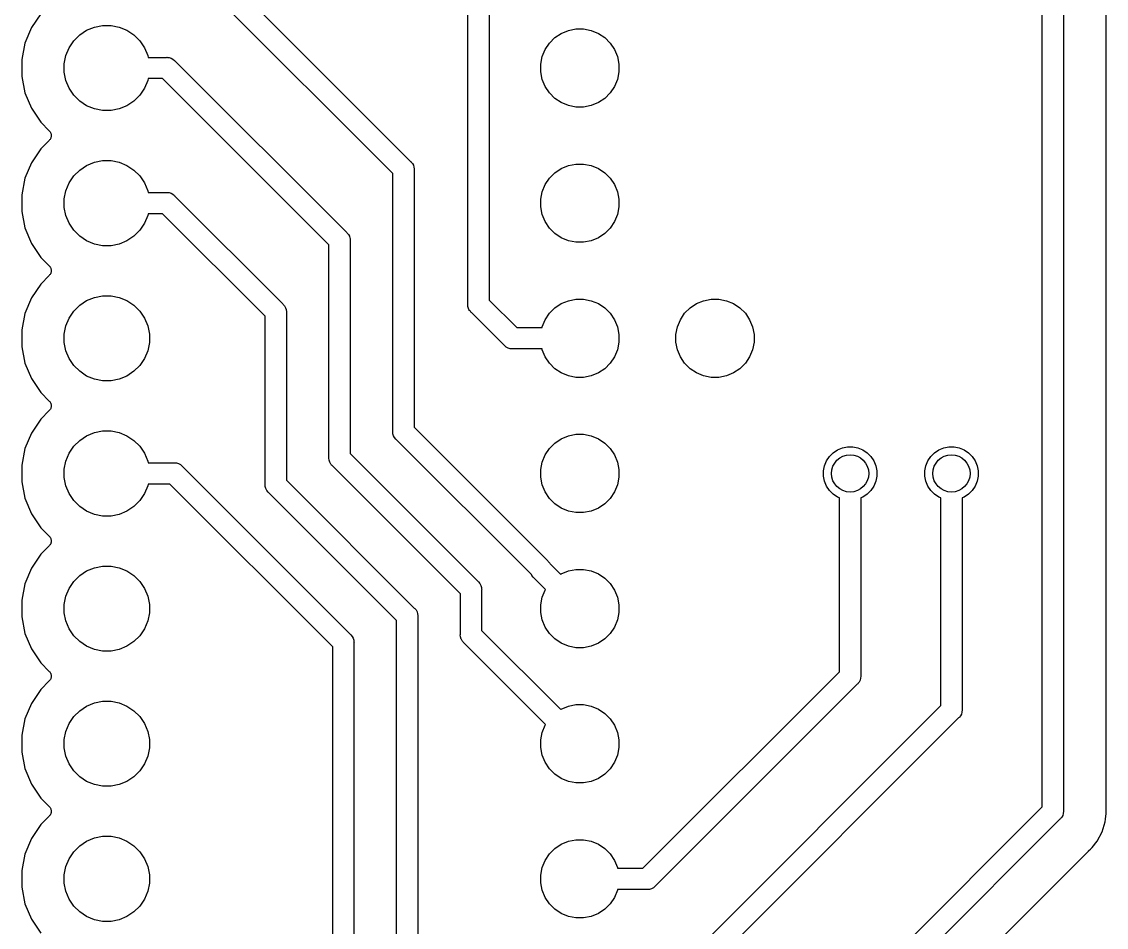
# Model space of a CAD drawing. Extents: x 122.5 to 192.5, y -149.3 to -74.2.
# Drawn here: x 150.8 to 171.19, y -121.56 to -104.54 of the extents above; entities that cross this region are included whole.
import ezdxf

# ---------------------------------------------------------------- set-up
doc = ezdxf.new("R2010")
doc.units = 0
doc.header["$MEASUREMENT"] = 0
doc.layers.add('BLACK', color=7, linetype='CONTINUOUS')

msp = doc.modelspace()

# ---------------------------------------------------------------- linework, layer by layer
at = {"layer": 'BLACK', "linetype": 'CONTINUOUS'}
for p, q in [((169.98, -119.297), (169.98, -99.7778)), ((170.38, -99.7048), (170.38, -119.37)), ((171.18, -119.325), (171.18, -99.7504)), ((159.185, -109.845), (159.185, -100.413)), ((159.585, -100.34), (159.585, -109.772)), ((153.68, -102.736), (158.11, -107.165)), ((157.775, -107.396), (153.449, -103.07)), ((151.157, -104.39), (150.982, -104.652)), ((150.982, -104.652), (150.861, -104.943)), ((151.89, -104.789), (152.021, -104.701)), ((152.021, -104.701), (152.167, -104.641)), ((152.167, -104.641), (152.321, -104.61)), ((152.321, -104.61), (152.479, -104.61)), ((152.479, -104.61), (152.633, -104.641)), ((152.633, -104.641), (152.779, -104.701)), ((152.779, -104.701), (152.91, -104.789)), ((160.821, -104.839), (160.942, -104.759)), ((160.942, -104.759), (161.076, -104.703)), ((161.076, -104.703), (161.218, -104.675)), ((161.218, -104.675), (161.362, -104.675)), ((161.362, -104.675), (161.504, -104.703)), ((161.504, -104.703), (161.638, -104.759)), ((161.638, -104.759), (161.759, -104.839)), ((150.861, -104.943), (150.8, -105.252)), ((151.691, -105.031), (151.779, -104.9)), ((151.779, -104.9), (151.89, -104.789)), ((152.91, -104.789), (153.021, -104.9)), ((153.021, -104.9), (153.109, -105.031)), ((160.639, -105.062), (160.719, -104.941)), ((160.719, -104.941), (160.821, -104.839)), ((161.759, -104.839), (161.861, -104.941)), ((161.861, -104.941), (161.941, -105.062)), ((151.6, -105.331), (151.631, -105.177)), ((151.631, -105.177), (151.691, -105.031)), ((153.109, -105.031), (153.169, -105.177)), ((153.169, -105.177), (153.176, -105.21)), ((160.583, -105.196), (160.639, -105.062)), ((161.941, -105.062), (161.997, -105.196)), ((150.8, -105.252), (150.8, -105.568)), ((151.6, -105.489), (151.6, -105.331)), ((153.176, -105.21), (153.522, -105.21)), ((153.522, -105.21), (153.531, -105.209)), ((153.531, -105.209), (153.541, -105.21)), ((153.541, -105.21), (153.541, -105.21)), ((153.541, -105.21), (153.571, -105.213)), ((153.571, -105.213), (153.608, -105.224)), ((153.608, -105.224), (153.643, -105.243)), ((153.643, -105.243), (153.673, -105.268)), ((153.673, -105.268), (153.68, -105.276)), ((153.68, -105.276), (156.909, -108.505)), ((160.555, -105.338), (160.583, -105.196)), ((160.555, -105.482), (160.555, -105.338)), ((161.997, -105.196), (162.025, -105.338)), ((162.025, -105.338), (162.025, -105.482)), ((150.8, -105.568), (150.861, -105.877)), ((151.631, -105.643), (151.6, -105.489)), ((160.583, -105.624), (160.555, -105.482)), ((162.025, -105.482), (161.997, -105.624)), ((151.691, -105.789), (151.631, -105.643)), ((151.779, -105.92), (151.691, -105.789)), ((153.109, -105.789), (153.021, -105.92)), ((153.169, -105.643), (153.109, -105.789)), ((153.176, -105.61), (153.169, -105.643)), ((153.449, -105.61), (153.176, -105.61)), ((156.575, -108.736), (153.449, -105.61)), ((160.639, -105.758), (160.583, -105.624)), ((160.719, -105.879), (160.639, -105.758)), ((161.941, -105.758), (161.861, -105.879)), ((161.997, -105.624), (161.941, -105.758)), ((150.861, -105.877), (150.982, -106.168)), ((151.89, -106.031), (151.779, -105.92)), ((153.021, -105.92), (152.91, -106.031)), ((160.821, -105.981), (160.719, -105.879)), ((160.942, -106.061), (160.821, -105.981)), ((161.759, -105.981), (161.638, -106.061)), ((161.861, -105.879), (161.759, -105.981)), ((150.982, -106.168), (151.157, -106.43)), ((152.021, -106.119), (151.89, -106.031)), ((152.167, -106.179), (152.021, -106.119)), ((152.321, -106.21), (152.167, -106.179)), ((152.633, -106.179), (152.479, -106.21)), ((152.779, -106.119), (152.633, -106.179)), ((152.91, -106.031), (152.779, -106.119)), ((161.076, -106.117), (160.942, -106.061)), ((161.218, -106.145), (161.076, -106.117)), ((161.362, -106.145), (161.218, -106.145)), ((161.504, -106.117), (161.362, -106.145)), ((161.638, -106.061), (161.504, -106.117)), ((152.479, -106.21), (152.321, -106.21)), ((151.157, -106.43), (151.317, -106.59)), ((151.317, -106.59), (151.318, -106.591)), ((151.318, -106.591), (151.318, -106.591)), ((151.318, -106.591), (151.318, -106.591)), ((151.318, -106.591), (151.319, -106.591)), ((151.319, -106.591), (151.326, -106.601)), ((151.326, -106.601), (151.334, -106.61)), ((151.334, -106.61), (151.334, -106.61)), ((151.334, -106.61), (151.334, -106.611)), ((151.334, -106.611), (151.34, -106.622)), ((151.317, -106.77), (151.157, -106.93)), ((151.325, -106.76), (151.317, -106.77)), ((151.333, -106.751), (151.325, -106.76)), ((151.339, -106.74), (151.333, -106.751)), ((151.333, -106.751), (151.333, -106.751)), ((151.333, -106.751), (151.333, -106.751)), ((151.345, -106.73), (151.339, -106.74)), ((151.34, -106.622), (151.345, -106.632)), ((151.345, -106.632), (151.345, -106.632)), ((151.345, -106.632), (151.346, -106.633)), ((151.348, -106.717), (151.345, -106.729)), ((151.345, -106.729), (151.345, -106.729)), ((151.345, -106.729), (151.345, -106.73)), ((151.346, -106.633), (151.349, -106.644)), ((151.352, -106.706), (151.348, -106.717)), ((151.349, -106.644), (151.352, -106.656)), ((151.352, -106.656), (151.352, -106.656)), ((151.352, -106.656), (151.352, -106.657)), ((151.352, -106.657), (151.354, -106.669)), ((151.353, -106.693), (151.352, -106.705)), ((151.352, -106.705), (151.352, -106.706)), ((151.352, -106.706), (151.352, -106.706)), ((151.355, -106.681), (151.353, -106.693)), ((151.354, -106.669), (151.355, -106.68)), ((151.355, -106.68), (151.355, -106.681)), ((151.355, -106.681), (151.355, -106.681)), ((151.157, -106.93), (150.982, -107.192)), ((150.982, -107.192), (150.861, -107.483)), ((152.021, -107.241), (152.167, -107.181)), ((152.167, -107.181), (152.321, -107.15)), ((152.321, -107.15), (152.479, -107.15)), ((152.479, -107.15), (152.633, -107.181)), ((152.633, -107.181), (152.779, -107.241)), ((158.11, -107.165), (158.117, -107.172)), ((158.117, -107.172), (158.123, -107.179)), ((158.123, -107.179), (158.123, -107.179)), ((158.123, -107.179), (158.128, -107.185)), ((158.128, -107.185), (158.142, -107.202)), ((158.142, -107.202), (158.161, -107.237)), ((161.076, -107.243), (161.218, -107.215)), ((161.218, -107.215), (161.362, -107.215)), ((161.362, -107.215), (161.504, -107.243)), ((151.779, -107.44), (151.89, -107.329)), ((151.89, -107.329), (152.021, -107.241)), ((152.779, -107.241), (152.91, -107.329)), ((152.91, -107.329), (153.021, -107.44)), ((157.775, -112.234), (157.775, -107.396)), ((158.161, -107.237), (158.172, -107.274)), ((158.172, -107.274), (158.175, -107.304)), ((158.175, -107.304), (158.175, -107.304)), ((158.175, -107.304), (158.176, -107.314)), ((158.176, -107.314), (158.175, -107.323)), ((158.175, -107.323), (158.175, -112.161)), ((160.719, -107.481), (160.821, -107.379)), ((160.821, -107.379), (160.942, -107.299)), ((160.942, -107.299), (161.076, -107.243)), ((161.504, -107.243), (161.638, -107.299)), ((161.638, -107.299), (161.759, -107.379)), ((161.759, -107.379), (161.861, -107.481)), ((150.861, -107.483), (150.8, -107.792)), ((151.631, -107.717), (151.691, -107.571)), ((151.691, -107.571), (151.779, -107.44)), ((153.021, -107.44), (153.109, -107.571)), ((153.109, -107.571), (153.169, -107.717)), ((160.583, -107.736), (160.639, -107.602)), ((160.639, -107.602), (160.719, -107.481)), ((161.861, -107.481), (161.941, -107.602)), ((161.941, -107.602), (161.997, -107.736)), ((150.8, -107.792), (150.8, -108.108)), ((151.6, -107.871), (151.631, -107.717)), ((153.169, -107.717), (153.176, -107.75)), ((153.176, -107.75), (153.522, -107.75)), ((153.522, -107.75), (153.531, -107.749)), ((153.531, -107.749), (153.541, -107.75)), ((153.541, -107.75), (153.541, -107.75)), ((153.541, -107.75), (153.571, -107.753)), ((153.571, -107.753), (153.608, -107.764)), ((153.608, -107.764), (153.643, -107.783)), ((153.643, -107.783), (153.673, -107.808)), ((153.673, -107.808), (153.68, -107.816)), ((153.68, -107.816), (155.709, -109.845)), ((160.555, -107.878), (160.583, -107.736)), ((161.997, -107.736), (162.025, -107.878)), ((151.6, -108.029), (151.6, -107.871)), ((151.631, -108.183), (151.6, -108.029)), ((160.555, -108.022), (160.555, -107.878)), ((160.583, -108.164), (160.555, -108.022)), ((162.025, -108.022), (161.997, -108.164)), ((162.025, -107.878), (162.025, -108.022)), ((150.8, -108.108), (150.861, -108.417)), ((151.691, -108.329), (151.631, -108.183)), ((153.169, -108.183), (153.109, -108.329)), ((153.176, -108.15), (153.169, -108.183)), ((153.449, -108.15), (153.176, -108.15)), ((155.375, -110.076), (153.449, -108.15)), ((160.639, -108.298), (160.583, -108.164)), ((161.997, -108.164), (161.941, -108.298)), ((150.861, -108.417), (150.982, -108.708)), ((151.779, -108.46), (151.691, -108.329)), ((153.109, -108.329), (153.021, -108.46)), ((160.719, -108.419), (160.639, -108.298)), ((160.821, -108.521), (160.719, -108.419)), ((161.861, -108.419), (161.759, -108.521)), ((161.941, -108.298), (161.861, -108.419)), ((151.89, -108.571), (151.779, -108.46)), ((152.021, -108.659), (151.89, -108.571)), ((152.91, -108.571), (152.779, -108.659)), ((153.021, -108.46), (152.91, -108.571)), ((156.909, -108.505), (156.917, -108.512)), ((156.917, -108.512), (156.942, -108.542)), ((156.942, -108.542), (156.958, -108.571)), ((156.958, -108.571), (156.961, -108.577)), ((156.961, -108.577), (156.968, -108.601)), ((156.968, -108.601), (156.972, -108.614)), ((156.972, -108.614), (156.975, -108.644)), ((156.975, -108.644), (156.975, -108.644)), ((156.975, -108.644), (156.976, -108.654)), ((160.942, -108.601), (160.821, -108.521)), ((161.076, -108.657), (160.942, -108.601)), ((161.638, -108.601), (161.504, -108.657)), ((161.759, -108.521), (161.638, -108.601)), ((150.982, -108.708), (151.157, -108.97)), ((152.167, -108.719), (152.021, -108.659)), ((152.321, -108.75), (152.167, -108.719)), ((152.479, -108.75), (152.321, -108.75)), ((152.633, -108.719), (152.479, -108.75)), ((152.779, -108.659), (152.633, -108.719)), ((156.575, -112.731), (156.575, -108.736)), ((156.976, -108.654), (156.975, -108.663)), ((156.975, -108.663), (156.975, -112.658)), ((161.218, -108.685), (161.076, -108.657)), ((161.362, -108.685), (161.218, -108.685)), ((161.504, -108.657), (161.362, -108.685)), ((151.157, -108.97), (151.317, -109.13)), ((151.317, -109.13), (151.318, -109.131)), ((151.318, -109.131), (151.318, -109.131)), ((151.318, -109.131), (151.318, -109.131)), ((151.318, -109.131), (151.319, -109.131)), ((151.319, -109.131), (151.326, -109.141)), ((151.326, -109.141), (151.334, -109.15)), ((151.334, -109.15), (151.334, -109.15)), ((151.334, -109.15), (151.334, -109.151)), ((151.334, -109.151), (151.34, -109.162)), ((151.34, -109.162), (151.345, -109.172)), ((151.345, -109.172), (151.345, -109.172)), ((151.345, -109.172), (151.346, -109.173)), ((151.348, -109.257), (151.345, -109.269)), ((151.346, -109.173), (151.349, -109.184)), ((151.352, -109.246), (151.348, -109.257)), ((151.349, -109.184), (151.352, -109.196)), ((151.352, -109.196), (151.352, -109.196)), ((151.352, -109.196), (151.352, -109.197)), ((151.352, -109.197), (151.354, -109.209)), ((151.353, -109.233), (151.352, -109.245)), ((151.352, -109.245), (151.352, -109.246)), ((151.352, -109.246), (151.352, -109.246)), ((151.355, -109.221), (151.353, -109.233)), ((151.354, -109.209), (151.355, -109.22)), ((151.355, -109.22), (151.355, -109.221)), ((151.355, -109.221), (151.355, -109.221)), ((151.317, -109.31), (151.157, -109.47)), ((151.325, -109.3), (151.317, -109.31)), ((151.333, -109.291), (151.325, -109.3)), ((151.339, -109.28), (151.333, -109.291)), ((151.333, -109.291), (151.333, -109.291)), ((151.333, -109.291), (151.333, -109.291)), ((151.345, -109.27), (151.339, -109.28)), ((151.345, -109.269), (151.345, -109.269)), ((151.345, -109.269), (151.345, -109.27)), ((151.157, -109.47), (150.982, -109.732)), ((150.982, -109.732), (150.861, -110.023)), ((151.779, -109.98), (151.89, -109.869)), ((151.89, -109.869), (152.021, -109.781)), ((152.021, -109.781), (152.167, -109.721)), ((152.167, -109.721), (152.321, -109.69)), ((152.321, -109.69), (152.479, -109.69)), ((152.479, -109.69), (152.633, -109.721)), ((152.633, -109.721), (152.779, -109.781)), ((152.779, -109.781), (152.91, -109.869)), ((152.91, -109.869), (153.021, -109.98)), ((155.709, -109.845), (155.717, -109.852)), ((155.717, -109.852), (155.742, -109.882)), ((159.184, -109.855), (159.185, -109.845)), ((159.188, -109.894), (159.184, -109.855)), ((159.585, -109.772), (160.103, -110.29)), ((160.821, -109.919), (160.942, -109.839)), ((160.942, -109.839), (161.076, -109.783)), ((161.076, -109.783), (161.218, -109.755)), ((161.218, -109.755), (161.362, -109.755)), ((161.362, -109.755), (161.504, -109.783)), ((161.504, -109.783), (161.638, -109.839)), ((161.638, -109.839), (161.759, -109.919)), ((163.361, -109.919), (163.482, -109.839)), ((163.482, -109.839), (163.616, -109.783)), ((163.616, -109.783), (163.758, -109.755)), ((163.758, -109.755), (163.902, -109.755)), ((163.902, -109.755), (164.044, -109.783)), ((164.044, -109.783), (164.178, -109.839)), ((164.178, -109.839), (164.299, -109.919)), ((150.861, -110.023), (150.8, -110.332)), ((151.691, -110.111), (151.779, -109.98)), ((153.021, -109.98), (153.109, -110.111)), ((155.375, -113.228), (155.375, -110.076)), ((155.742, -109.882), (155.754, -109.903)), ((155.754, -109.903), (155.761, -109.917)), ((155.761, -109.917), (155.77, -109.947)), ((155.77, -109.947), (155.772, -109.954)), ((155.772, -109.954), (155.775, -109.984)), ((155.775, -109.984), (155.775, -109.984)), ((155.775, -109.984), (155.776, -109.994)), ((155.776, -109.994), (155.775, -110.003)), ((155.775, -110.003), (155.775, -113.155)), ((159.199, -109.932), (159.188, -109.894)), ((159.207, -109.946), (159.199, -109.932)), ((159.218, -109.967), (159.207, -109.946)), ((159.226, -109.976), (159.218, -109.967)), ((159.235, -109.988), (159.226, -109.976)), ((159.243, -109.997), (159.235, -109.988)), ((159.251, -110.003), (159.243, -109.997)), ((159.872, -110.624), (159.251, -110.003)), ((160.639, -110.142), (160.719, -110.021)), ((160.719, -110.021), (160.821, -109.919)), ((161.759, -109.919), (161.861, -110.021)), ((161.861, -110.021), (161.941, -110.142)), ((163.179, -110.142), (163.259, -110.021)), ((163.259, -110.021), (163.361, -109.919)), ((164.299, -109.919), (164.401, -110.021)), ((164.401, -110.021), (164.481, -110.142)), ((151.6, -110.411), (151.631, -110.257)), ((151.631, -110.257), (151.691, -110.111)), ((153.109, -110.111), (153.169, -110.257)), ((153.169, -110.257), (153.2, -110.411)), ((160.58, -110.29), (160.583, -110.276)), ((160.583, -110.276), (160.639, -110.142)), ((161.941, -110.142), (161.997, -110.276)), ((161.997, -110.276), (162.025, -110.418)), ((163.095, -110.418), (163.123, -110.276)), ((163.123, -110.276), (163.179, -110.142)), ((164.481, -110.142), (164.537, -110.276)), ((164.537, -110.276), (164.565, -110.418)), ((150.8, -110.332), (150.8, -110.648)), ((151.6, -110.569), (151.6, -110.411)), ((153.2, -110.411), (153.2, -110.569)), ((160.103, -110.29), (160.58, -110.29)), ((162.025, -110.418), (162.025, -110.562)), ((163.095, -110.562), (163.095, -110.418)), ((164.565, -110.418), (164.565, -110.562)), ((150.8, -110.648), (150.861, -110.957)), ((151.631, -110.723), (151.6, -110.569)), ((153.2, -110.569), (153.169, -110.723)), ((159.878, -110.632), (159.872, -110.624)), ((159.886, -110.638), (159.878, -110.632)), ((159.908, -110.657), (159.886, -110.638)), ((159.886, -110.638), (159.886, -110.638)), ((159.943, -110.676), (159.908, -110.657)), ((159.981, -110.687), (159.943, -110.676)), ((160.02, -110.691), (159.981, -110.687)), ((160.03, -110.69), (160.02, -110.691)), ((160.58, -110.69), (160.03, -110.69)), ((160.583, -110.704), (160.58, -110.69)), ((162.025, -110.562), (161.997, -110.704)), ((163.123, -110.704), (163.095, -110.562)), ((164.565, -110.562), (164.537, -110.704)), ((151.691, -110.869), (151.631, -110.723)), ((151.779, -111), (151.691, -110.869)), ((153.109, -110.869), (153.021, -111)), ((153.169, -110.723), (153.109, -110.869)), ((160.639, -110.838), (160.583, -110.704)), ((160.719, -110.959), (160.639, -110.838)), ((161.941, -110.838), (161.861, -110.959)), ((161.997, -110.704), (161.941, -110.838)), ((163.179, -110.838), (163.123, -110.704)), ((163.259, -110.959), (163.179, -110.838)), ((164.481, -110.838), (164.401, -110.959)), ((164.537, -110.704), (164.481, -110.838)), ((150.861, -110.957), (150.982, -111.248)), ((151.89, -111.111), (151.779, -111)), ((153.021, -111), (152.91, -111.111)), ((160.821, -111.061), (160.719, -110.959)), ((160.942, -111.141), (160.821, -111.061)), ((161.759, -111.061), (161.638, -111.141)), ((161.861, -110.959), (161.759, -111.061)), ((163.361, -111.061), (163.259, -110.959)), ((163.482, -111.141), (163.361, -111.061)), ((164.299, -111.061), (164.178, -111.141)), ((164.401, -110.959), (164.299, -111.061)), ((150.982, -111.248), (151.157, -111.51)), ((152.021, -111.199), (151.89, -111.111)), ((152.167, -111.259), (152.021, -111.199)), ((152.321, -111.29), (152.167, -111.259)), ((152.479, -111.29), (152.321, -111.29)), ((152.633, -111.259), (152.479, -111.29)), ((152.779, -111.199), (152.633, -111.259)), ((152.91, -111.111), (152.779, -111.199)), ((161.076, -111.197), (160.942, -111.141)), ((161.218, -111.225), (161.076, -111.197)), ((161.362, -111.225), (161.218, -111.225)), ((161.504, -111.197), (161.362, -111.225)), ((161.638, -111.141), (161.504, -111.197)), ((163.616, -111.197), (163.482, -111.141)), ((163.758, -111.225), (163.616, -111.197)), ((163.902, -111.225), (163.758, -111.225)), ((164.044, -111.197), (163.902, -111.225)), ((164.178, -111.141), (164.044, -111.197)), ((151.157, -111.51), (151.317, -111.67)), ((151.317, -111.67), (151.318, -111.671)), ((151.318, -111.671), (151.318, -111.671)), ((151.318, -111.671), (151.318, -111.671)), ((151.318, -111.671), (151.319, -111.671)), ((151.319, -111.671), (151.326, -111.681)), ((151.326, -111.681), (151.334, -111.69)), ((151.334, -111.69), (151.334, -111.69)), ((151.334, -111.69), (151.334, -111.691)), ((151.334, -111.691), (151.34, -111.702)), ((151.34, -111.702), (151.345, -111.712)), ((151.317, -111.85), (151.157, -112.01)), ((151.325, -111.84), (151.317, -111.85)), ((151.333, -111.831), (151.325, -111.84)), ((151.339, -111.82), (151.333, -111.831)), ((151.333, -111.831), (151.333, -111.831)), ((151.333, -111.831), (151.333, -111.831)), ((151.345, -111.81), (151.339, -111.82)), ((151.345, -111.712), (151.345, -111.712)), ((151.345, -111.712), (151.346, -111.713)), ((151.348, -111.797), (151.345, -111.809)), ((151.345, -111.809), (151.345, -111.809)), ((151.345, -111.809), (151.345, -111.81)), ((151.346, -111.713), (151.349, -111.724)), ((151.352, -111.786), (151.348, -111.797)), ((151.349, -111.724), (151.352, -111.736)), ((151.352, -111.736), (151.352, -111.736)), ((151.352, -111.736), (151.352, -111.737)), ((151.352, -111.737), (151.354, -111.749)), ((151.353, -111.773), (151.352, -111.785)), ((151.352, -111.785), (151.352, -111.786)), ((151.352, -111.786), (151.352, -111.786)), ((151.355, -111.761), (151.353, -111.773)), ((151.354, -111.749), (151.355, -111.76)), ((151.355, -111.76), (151.355, -111.761)), ((151.355, -111.761), (151.355, -111.761)), ((151.157, -112.01), (150.982, -112.272)), ((150.982, -112.272), (150.861, -112.563)), ((151.89, -112.409), (152.021, -112.321)), ((152.021, -112.321), (152.167, -112.261)), ((152.167, -112.261), (152.321, -112.23)), ((152.321, -112.23), (152.479, -112.23)), ((152.479, -112.23), (152.633, -112.261)), ((152.633, -112.261), (152.779, -112.321)), ((152.779, -112.321), (152.91, -112.409)), ((157.774, -112.244), (157.775, -112.234)), ((157.775, -112.254), (157.774, -112.244)), ((157.778, -112.283), (157.775, -112.254)), ((157.775, -112.254), (157.775, -112.254)), ((157.789, -112.321), (157.778, -112.283)), ((157.808, -112.355), (157.789, -112.321)), ((158.175, -112.161), (160.689, -114.675)), ((161.076, -112.323), (161.218, -112.295)), ((161.218, -112.295), (161.362, -112.295)), ((161.362, -112.295), (161.504, -112.323)), ((151.691, -112.651), (151.779, -112.52)), ((151.779, -112.52), (151.89, -112.409)), ((152.91, -112.409), (153.021, -112.52)), ((153.021, -112.52), (153.109, -112.651)), ((157.833, -112.386), (157.808, -112.355)), ((157.841, -112.392), (157.833, -112.386)), ((160.38, -114.931), (157.841, -112.392)), ((160.719, -112.561), (160.821, -112.459)), ((160.821, -112.459), (160.942, -112.379)), ((160.942, -112.379), (161.076, -112.323)), ((161.504, -112.323), (161.638, -112.379)), ((161.638, -112.379), (161.759, -112.459)), ((161.759, -112.459), (161.861, -112.561)), ((150.861, -112.563), (150.8, -112.872)), ((151.631, -112.797), (151.691, -112.651)), ((153.109, -112.651), (153.169, -112.797)), ((156.975, -112.658), (159.379, -115.063)), ((160.583, -112.816), (160.639, -112.682)), ((160.639, -112.682), (160.719, -112.561)), ((161.861, -112.561), (161.941, -112.682)), ((161.941, -112.682), (161.997, -112.816)), ((165.927, -112.793), (165.982, -112.711)), ((165.982, -112.711), (166.051, -112.642)), ((166.051, -112.642), (166.133, -112.587)), ((166.133, -112.587), (166.224, -112.549)), ((166.224, -112.549), (166.321, -112.53)), ((166.321, -112.53), (166.419, -112.53)), ((166.419, -112.53), (166.516, -112.549)), ((166.516, -112.549), (166.607, -112.587)), ((166.607, -112.587), (166.689, -112.642)), ((166.689, -112.642), (166.758, -112.711)), ((166.758, -112.711), (166.813, -112.793)), ((167.832, -112.793), (167.887, -112.711)), ((167.887, -112.711), (167.956, -112.642)), ((167.956, -112.642), (168.038, -112.587)), ((168.038, -112.587), (168.129, -112.549)), ((168.129, -112.549), (168.226, -112.53)), ((168.226, -112.53), (168.324, -112.53)), ((168.324, -112.53), (168.421, -112.549)), ((168.421, -112.549), (168.512, -112.587)), ((168.512, -112.587), (168.594, -112.642)), ((168.594, -112.642), (168.663, -112.711)), ((168.663, -112.711), (168.718, -112.793)), ((150.8, -112.872), (150.8, -113.188)), ((151.6, -112.951), (151.631, -112.797)), ((153.169, -112.797), (153.176, -112.83)), ((153.176, -112.83), (153.66, -112.83)), ((153.66, -112.83), (153.67, -112.829)), ((153.67, -112.829), (153.68, -112.83)), ((153.68, -112.83), (153.68, -112.83)), ((153.68, -112.83), (153.709, -112.833)), ((153.709, -112.833), (153.747, -112.844)), ((153.747, -112.844), (153.782, -112.863)), ((153.782, -112.863), (153.812, -112.888)), ((153.812, -112.888), (153.818, -112.896)), ((153.818, -112.896), (156.979, -116.057)), ((156.574, -112.741), (156.575, -112.731)), ((156.578, -112.78), (156.574, -112.741)), ((156.589, -112.818), (156.578, -112.78)), ((156.596, -112.83), (156.589, -112.818)), ((156.608, -112.853), (156.596, -112.83)), ((156.616, -112.863), (156.608, -112.853)), ((156.624, -112.873), (156.616, -112.863)), ((156.633, -112.883), (156.624, -112.873)), ((156.641, -112.889), (156.633, -112.883)), ((159.045, -115.294), (156.641, -112.889)), ((160.555, -112.958), (160.583, -112.816)), ((161.997, -112.816), (162.025, -112.958)), ((165.87, -112.981), (165.889, -112.884)), ((165.889, -112.884), (165.927, -112.793)), ((166.813, -112.793), (166.851, -112.884)), ((166.851, -112.884), (166.87, -112.981)), ((167.775, -112.981), (167.794, -112.884)), ((167.794, -112.884), (167.832, -112.793)), ((168.718, -112.793), (168.756, -112.884)), ((168.756, -112.884), (168.775, -112.981)), ((151.6, -113.109), (151.6, -112.951)), ((151.631, -113.263), (151.6, -113.109)), ((160.555, -113.102), (160.555, -112.958)), ((160.583, -113.244), (160.555, -113.102)), ((162.025, -113.102), (161.997, -113.244)), ((162.025, -112.958), (162.025, -113.102)), ((165.87, -113.079), (165.87, -112.981)), ((165.889, -113.176), (165.87, -113.079)), ((166.87, -113.079), (166.851, -113.176)), ((166.87, -112.981), (166.87, -113.079)), ((167.775, -113.079), (167.775, -112.981)), ((167.794, -113.176), (167.775, -113.079)), ((168.775, -113.079), (168.756, -113.176)), ((168.775, -112.981), (168.775, -113.079)), ((150.8, -113.188), (150.861, -113.497)), ((151.691, -113.409), (151.631, -113.263)), ((153.169, -113.263), (153.109, -113.409)), ((153.176, -113.23), (153.169, -113.263)), ((153.587, -113.23), (153.176, -113.23)), ((156.645, -116.288), (153.587, -113.23)), ((155.374, -113.238), (155.375, -113.228)), ((155.375, -113.248), (155.374, -113.238)), ((155.378, -113.277), (155.375, -113.248)), ((155.375, -113.248), (155.375, -113.248)), ((155.389, -113.315), (155.378, -113.277)), ((155.408, -113.35), (155.389, -113.315)), ((155.775, -113.155), (158.179, -115.56)), ((160.639, -113.378), (160.583, -113.244)), ((161.997, -113.244), (161.941, -113.378)), ((165.927, -113.267), (165.889, -113.176)), ((165.982, -113.349), (165.927, -113.267)), ((166.813, -113.267), (166.758, -113.349)), ((166.851, -113.176), (166.813, -113.267)), ((167.832, -113.267), (167.794, -113.176)), ((167.887, -113.349), (167.832, -113.267)), ((168.718, -113.267), (168.663, -113.349)), ((168.756, -113.176), (168.718, -113.267)), ((150.861, -113.497), (150.982, -113.788)), ((151.779, -113.54), (151.691, -113.409)), ((151.89, -113.651), (151.779, -113.54)), ((153.021, -113.54), (152.91, -113.651)), ((153.109, -113.409), (153.021, -113.54)), ((155.433, -113.38), (155.408, -113.35)), ((155.441, -113.386), (155.433, -113.38)), ((157.845, -115.791), (155.441, -113.386)), ((160.719, -113.499), (160.639, -113.378)), ((160.821, -113.601), (160.719, -113.499)), ((161.861, -113.499), (161.759, -113.601)), ((161.941, -113.378), (161.861, -113.499)), ((166.051, -113.418), (165.982, -113.349)), ((166.133, -113.473), (166.051, -113.418)), ((166.17, -113.488), (166.133, -113.473)), ((166.17, -116.757), (166.17, -113.488)), ((166.607, -113.473), (166.57, -113.488)), ((166.57, -113.488), (166.57, -116.83)), ((166.689, -113.418), (166.607, -113.473)), ((166.758, -113.349), (166.689, -113.418)), ((167.956, -113.418), (167.887, -113.349)), ((168.038, -113.473), (167.956, -113.418)), ((168.075, -113.488), (168.038, -113.473)), ((168.075, -117.392), (168.075, -113.488)), ((168.512, -113.473), (168.475, -113.488)), ((168.475, -113.488), (168.475, -117.465)), ((168.594, -113.418), (168.512, -113.473)), ((168.663, -113.349), (168.594, -113.418)), ((152.021, -113.739), (151.89, -113.651)), ((152.167, -113.799), (152.021, -113.739)), ((152.779, -113.739), (152.633, -113.799)), ((152.91, -113.651), (152.779, -113.739)), ((160.942, -113.681), (160.821, -113.601)), ((161.076, -113.737), (160.942, -113.681)), ((161.218, -113.765), (161.076, -113.737)), ((161.504, -113.737), (161.362, -113.765)), ((161.638, -113.681), (161.504, -113.737)), ((161.759, -113.601), (161.638, -113.681)), ((150.982, -113.788), (151.157, -114.05)), ((152.321, -113.83), (152.167, -113.799)), ((152.479, -113.83), (152.321, -113.83)), ((152.633, -113.799), (152.479, -113.83)), ((161.362, -113.765), (161.218, -113.765)), ((151.157, -114.05), (151.317, -114.21)), ((151.317, -114.21), (151.318, -114.211)), ((151.318, -114.211), (151.318, -114.211)), ((151.318, -114.211), (151.318, -114.211)), ((151.318, -114.211), (151.319, -114.211)), ((151.319, -114.211), (151.326, -114.221)), ((151.326, -114.221), (151.334, -114.23)), ((151.334, -114.23), (151.334, -114.23)), ((151.334, -114.23), (151.334, -114.231)), ((151.334, -114.231), (151.34, -114.242)), ((151.345, -114.35), (151.339, -114.36)), ((151.34, -114.242), (151.345, -114.252)), ((151.345, -114.252), (151.345, -114.252)), ((151.345, -114.252), (151.346, -114.253)), ((151.348, -114.337), (151.345, -114.349)), ((151.345, -114.349), (151.345, -114.349)), ((151.345, -114.349), (151.345, -114.35)), ((151.346, -114.253), (151.349, -114.264)), ((151.352, -114.326), (151.348, -114.337)), ((151.349, -114.264), (151.352, -114.276)), ((151.352, -114.276), (151.352, -114.276)), ((151.352, -114.276), (151.352, -114.277)), ((151.352, -114.277), (151.354, -114.289)), ((151.353, -114.313), (151.352, -114.325)), ((151.352, -114.325), (151.352, -114.326)), ((151.352, -114.326), (151.352, -114.326)), ((151.355, -114.301), (151.353, -114.313)), ((151.354, -114.289), (151.355, -114.3)), ((151.355, -114.3), (151.355, -114.301)), ((151.355, -114.301), (151.355, -114.301)), ((151.157, -114.55), (150.982, -114.812)), ((151.317, -114.39), (151.157, -114.55)), ((151.325, -114.38), (151.317, -114.39)), ((151.333, -114.371), (151.325, -114.38)), ((151.339, -114.36), (151.333, -114.371)), ((151.333, -114.371), (151.333, -114.371)), ((151.333, -114.371), (151.333, -114.371)), ((160.689, -114.675), (160.697, -114.682)), ((160.697, -114.682), (160.722, -114.712)), ((160.722, -114.712), (160.724, -114.716)), ((160.724, -114.716), (160.73, -114.727)), ((160.73, -114.727), (160.93, -114.927)), ((150.982, -114.812), (150.861, -115.103)), ((151.779, -115.06), (151.89, -114.949)), ((151.89, -114.949), (152.021, -114.861)), ((152.021, -114.861), (152.167, -114.801)), ((152.167, -114.801), (152.321, -114.77)), ((152.321, -114.77), (152.479, -114.77)), ((152.479, -114.77), (152.633, -114.801)), ((152.633, -114.801), (152.779, -114.861)), ((152.779, -114.861), (152.91, -114.949)), ((152.91, -114.949), (153.021, -115.06)), ((160.388, -114.947), (160.38, -114.931)), ((160.413, -114.977), (160.388, -114.947)), ((160.93, -114.927), (160.942, -114.919)), ((160.942, -114.919), (161.076, -114.863)), ((161.076, -114.863), (161.218, -114.835)), ((161.218, -114.835), (161.362, -114.835)), ((161.362, -114.835), (161.504, -114.863)), ((161.504, -114.863), (161.638, -114.919)), ((161.638, -114.919), (161.759, -114.999)), ((150.861, -115.103), (150.8, -115.412)), ((151.691, -115.191), (151.779, -115.06)), ((153.021, -115.06), (153.109, -115.191)), ((159.379, -115.063), (159.387, -115.069)), ((159.387, -115.069), (159.412, -115.099)), ((159.412, -115.099), (159.431, -115.134)), ((159.431, -115.134), (159.442, -115.172)), ((159.442, -115.172), (159.445, -115.201)), ((160.421, -114.983), (160.413, -114.977)), ((160.647, -115.21), (160.421, -114.983)), ((161.759, -114.999), (161.861, -115.101)), ((161.861, -115.101), (161.941, -115.222)), ((151.6, -115.491), (151.631, -115.337)), ((151.631, -115.337), (151.691, -115.191)), ((153.109, -115.191), (153.169, -115.337)), ((153.169, -115.337), (153.2, -115.491)), ((159.045, -116.055), (159.045, -115.294)), ((159.445, -115.201), (159.445, -115.201)), ((159.445, -115.201), (159.446, -115.211)), ((159.446, -115.211), (159.445, -115.221)), ((159.445, -115.221), (159.445, -115.982)), ((160.555, -115.498), (160.583, -115.356)), ((160.583, -115.356), (160.639, -115.222)), ((160.639, -115.222), (160.647, -115.21)), ((161.941, -115.222), (161.997, -115.356)), ((161.997, -115.356), (162.025, -115.498)), ((150.8, -115.412), (150.8, -115.728)), ((151.6, -115.649), (151.6, -115.491)), ((153.2, -115.491), (153.2, -115.649)), ((158.179, -115.56), (158.187, -115.566)), ((158.187, -115.566), (158.212, -115.596)), ((160.555, -115.642), (160.555, -115.498)), ((162.025, -115.498), (162.025, -115.642)), ((150.8, -115.728), (150.861, -116.037)), ((151.631, -115.803), (151.6, -115.649)), ((153.2, -115.649), (153.169, -115.803)), ((158.212, -115.596), (158.231, -115.631)), ((158.231, -115.631), (158.242, -115.669)), ((158.242, -115.669), (158.245, -115.698)), ((158.245, -115.698), (158.245, -115.698)), ((158.245, -115.698), (158.246, -115.708)), ((158.246, -115.708), (158.245, -115.718)), ((158.245, -115.718), (158.245, -124.942)), ((160.583, -115.784), (160.555, -115.642)), ((160.639, -115.918), (160.583, -115.784)), ((161.997, -115.784), (161.941, -115.918)), ((162.025, -115.642), (161.997, -115.784)), ((151.691, -115.949), (151.631, -115.803)), ((151.779, -116.08), (151.691, -115.949)), ((153.109, -115.949), (153.021, -116.08)), ((153.169, -115.803), (153.109, -115.949)), ((157.845, -125.015), (157.845, -115.791)), ((159.445, -115.982), (160.93, -117.467)), ((160.719, -116.039), (160.639, -115.918)), ((161.941, -115.918), (161.861, -116.039)), ((150.861, -116.037), (150.982, -116.328)), ((151.89, -116.191), (151.779, -116.08)), ((152.021, -116.279), (151.89, -116.191)), ((152.91, -116.191), (152.779, -116.279)), ((153.021, -116.08), (152.91, -116.191)), ((156.979, -116.057), (156.987, -116.063)), ((156.987, -116.063), (157.012, -116.093)), ((157.012, -116.093), (157.031, -116.128)), ((157.031, -116.128), (157.042, -116.166)), ((157.042, -116.166), (157.045, -116.195)), ((159.044, -116.065), (159.045, -116.055)), ((159.048, -116.104), (159.044, -116.065)), ((159.059, -116.142), (159.048, -116.104)), ((159.066, -116.154), (159.059, -116.142)), ((159.078, -116.177), (159.066, -116.154)), ((159.088, -116.189), (159.078, -116.177)), ((159.096, -116.199), (159.088, -116.189)), ((160.821, -116.141), (160.719, -116.039)), ((160.942, -116.221), (160.821, -116.141)), ((161.759, -116.141), (161.638, -116.221)), ((161.861, -116.039), (161.759, -116.141)), ((150.982, -116.328), (151.157, -116.59)), ((152.167, -116.339), (152.021, -116.279)), ((152.321, -116.37), (152.167, -116.339)), ((152.479, -116.37), (152.321, -116.37)), ((152.633, -116.339), (152.479, -116.37)), ((152.779, -116.279), (152.633, -116.339)), ((156.645, -125.72), (156.645, -116.288)), ((157.045, -116.195), (157.045, -116.195)), ((157.045, -116.195), (157.046, -116.205)), ((157.046, -116.205), (157.045, -116.215)), ((157.045, -116.215), (157.045, -125.647)), ((159.103, -116.207), (159.096, -116.199)), ((159.111, -116.213), (159.103, -116.207)), ((160.647, -117.75), (159.111, -116.213)), ((161.076, -116.277), (160.942, -116.221)), ((161.218, -116.305), (161.076, -116.277)), ((161.362, -116.305), (161.218, -116.305)), ((161.504, -116.277), (161.362, -116.305)), ((161.638, -116.221), (161.504, -116.277)), ((151.157, -116.59), (151.317, -116.75)), ((151.317, -116.75), (151.318, -116.751)), ((151.318, -116.751), (151.318, -116.751)), ((151.318, -116.751), (151.318, -116.751)), ((151.318, -116.751), (151.319, -116.751)), ((151.319, -116.751), (151.326, -116.761)), ((151.326, -116.761), (151.334, -116.77)), ((151.334, -116.77), (151.334, -116.77)), ((151.334, -116.77), (151.334, -116.771)), ((151.334, -116.771), (151.34, -116.782)), ((151.34, -116.782), (151.345, -116.792)), ((151.345, -116.792), (151.345, -116.792)), ((151.345, -116.792), (151.346, -116.793)), ((151.346, -116.793), (151.349, -116.804)), ((151.349, -116.804), (151.352, -116.816)), ((162.477, -120.45), (166.17, -116.757)), ((151.317, -116.93), (151.157, -117.09)), ((151.325, -116.92), (151.317, -116.93)), ((151.333, -116.911), (151.325, -116.92)), ((151.339, -116.9), (151.333, -116.911)), ((151.333, -116.911), (151.333, -116.911)), ((151.333, -116.911), (151.333, -116.911)), ((151.345, -116.89), (151.339, -116.9)), ((151.348, -116.877), (151.345, -116.889)), ((151.345, -116.889), (151.345, -116.889)), ((151.345, -116.889), (151.345, -116.89)), ((151.352, -116.866), (151.348, -116.877)), ((151.352, -116.816), (151.352, -116.816)), ((151.352, -116.816), (151.352, -116.817)), ((151.352, -116.817), (151.354, -116.829)), ((151.353, -116.853), (151.352, -116.865)), ((151.352, -116.865), (151.352, -116.866)), ((151.352, -116.866), (151.352, -116.866)), ((151.355, -116.841), (151.353, -116.853)), ((151.354, -116.829), (151.355, -116.84)), ((151.355, -116.84), (151.355, -116.841)), ((151.355, -116.841), (151.355, -116.841)), ((166.504, -116.988), (162.708, -120.784)), ((166.512, -116.982), (166.504, -116.988)), ((166.521, -116.972), (166.512, -116.982)), ((166.537, -116.952), (166.521, -116.972)), ((166.556, -116.917), (166.537, -116.952)), ((166.567, -116.879), (166.556, -116.917)), ((166.571, -116.84), (166.567, -116.879)), ((166.57, -116.83), (166.571, -116.84)), ((151.157, -117.09), (150.982, -117.352)), ((150.982, -117.352), (150.861, -117.643)), ((151.89, -117.489), (152.021, -117.401)), ((152.021, -117.401), (152.167, -117.341)), ((152.167, -117.341), (152.321, -117.31)), ((152.321, -117.31), (152.479, -117.31)), ((152.479, -117.31), (152.633, -117.341)), ((152.633, -117.341), (152.779, -117.401)), ((152.779, -117.401), (152.91, -117.489)), ((160.942, -117.459), (161.076, -117.403)), ((161.076, -117.403), (161.218, -117.375)), ((161.218, -117.375), (161.362, -117.375)), ((161.362, -117.375), (161.504, -117.403)), ((161.504, -117.403), (161.638, -117.459)), ((162.477, -122.99), (168.075, -117.392)), ((151.691, -117.731), (151.779, -117.6)), ((151.779, -117.6), (151.89, -117.489)), ((152.91, -117.489), (153.021, -117.6)), ((153.021, -117.6), (153.109, -117.731)), ((160.93, -117.467), (160.942, -117.459)), ((161.638, -117.459), (161.759, -117.539)), ((161.759, -117.539), (161.861, -117.641)), ((168.417, -117.617), (168.409, -117.623)), ((168.425, -117.608), (168.417, -117.617)), ((168.442, -117.587), (168.425, -117.608)), ((168.461, -117.552), (168.442, -117.587)), ((168.472, -117.514), (168.461, -117.552)), ((168.476, -117.475), (168.472, -117.514)), ((168.475, -117.465), (168.476, -117.475)), ((150.861, -117.643), (150.8, -117.952)), ((151.631, -117.877), (151.691, -117.731)), ((153.109, -117.731), (153.169, -117.877)), ((160.583, -117.896), (160.639, -117.762)), ((160.639, -117.762), (160.647, -117.75)), ((161.861, -117.641), (161.941, -117.762)), ((161.941, -117.762), (161.997, -117.896)), ((168.409, -117.623), (162.708, -123.324)), ((150.8, -117.952), (150.8, -118.268)), ((151.6, -118.031), (151.631, -117.877)), ((153.169, -117.877), (153.2, -118.031)), ((160.555, -118.038), (160.583, -117.896)), ((161.997, -117.896), (162.025, -118.038)), ((151.6, -118.189), (151.6, -118.031)), ((151.631, -118.343), (151.6, -118.189)), ((153.2, -118.189), (153.169, -118.343)), ((153.2, -118.031), (153.2, -118.189)), ((160.555, -118.182), (160.555, -118.038)), ((160.583, -118.324), (160.555, -118.182)), ((162.025, -118.182), (161.997, -118.324)), ((162.025, -118.038), (162.025, -118.182)), ((150.8, -118.268), (150.861, -118.577)), ((151.691, -118.489), (151.631, -118.343)), ((153.169, -118.343), (153.109, -118.489)), ((160.639, -118.458), (160.583, -118.324)), ((161.997, -118.324), (161.941, -118.458)), ((150.861, -118.577), (150.982, -118.868)), ((151.779, -118.62), (151.691, -118.489)), ((151.89, -118.731), (151.779, -118.62)), ((153.021, -118.62), (152.91, -118.731)), ((153.109, -118.489), (153.021, -118.62)), ((160.719, -118.579), (160.639, -118.458)), ((160.821, -118.681), (160.719, -118.579)), ((161.861, -118.579), (161.759, -118.681)), ((161.941, -118.458), (161.861, -118.579)), ((152.021, -118.819), (151.89, -118.731)), ((152.167, -118.879), (152.021, -118.819)), ((152.779, -118.819), (152.633, -118.879)), ((152.91, -118.731), (152.779, -118.819)), ((160.942, -118.761), (160.821, -118.681)), ((161.076, -118.817), (160.942, -118.761)), ((161.218, -118.845), (161.076, -118.817)), ((161.504, -118.817), (161.362, -118.845)), ((161.638, -118.761), (161.504, -118.817)), ((161.759, -118.681), (161.638, -118.761)), ((150.982, -118.868), (151.157, -119.13)), ((152.321, -118.91), (152.167, -118.879)), ((152.479, -118.91), (152.321, -118.91)), ((152.633, -118.879), (152.479, -118.91)), ((161.362, -118.845), (161.218, -118.845)), ((151.157, -119.13), (151.317, -119.29)), ((151.317, -119.29), (151.318, -119.291)), ((151.318, -119.291), (151.318, -119.291)), ((151.318, -119.291), (151.318, -119.291)), ((151.318, -119.291), (151.319, -119.291)), ((151.319, -119.291), (151.326, -119.301)), ((151.333, -119.451), (151.325, -119.46)), ((151.326, -119.301), (151.334, -119.31)), ((151.339, -119.44), (151.333, -119.451)), ((151.333, -119.451), (151.333, -119.451)), ((151.333, -119.451), (151.333, -119.451)), ((151.334, -119.31), (151.334, -119.31)), ((151.334, -119.31), (151.334, -119.311)), ((151.334, -119.311), (151.34, -119.322)), ((151.345, -119.43), (151.339, -119.44)), ((151.34, -119.322), (151.345, -119.332)), ((151.345, -119.332), (151.345, -119.332)), ((151.345, -119.332), (151.346, -119.333)), ((151.348, -119.417), (151.345, -119.429)), ((151.345, -119.429), (151.345, -119.429)), ((151.345, -119.429), (151.345, -119.43)), ((151.346, -119.333), (151.349, -119.344)), ((151.352, -119.406), (151.348, -119.417)), ((151.349, -119.344), (151.352, -119.356)), ((151.352, -119.356), (151.352, -119.356)), ((151.352, -119.356), (151.352, -119.357)), ((151.352, -119.357), (151.354, -119.369)), ((151.353, -119.393), (151.352, -119.405)), ((151.352, -119.405), (151.352, -119.406)), ((151.352, -119.406), (151.352, -119.406)), ((151.355, -119.381), (151.353, -119.393)), ((151.354, -119.369), (151.355, -119.38)), ((151.355, -119.38), (151.355, -119.381)), ((151.355, -119.381), (151.355, -119.381)), ((163.195, -126.082), (169.98, -119.297)), ((170.377, -119.419), (170.366, -119.457)), ((170.381, -119.38), (170.377, -119.419)), ((170.38, -119.37), (170.381, -119.38)), ((171.17, -119.527), (171.181, -119.423)), ((171.181, -119.33), (171.18, -119.325)), ((171.18, -119.335), (171.181, -119.33)), ((171.181, -119.337), (171.18, -119.335)), ((171.185, -119.38), (171.181, -119.337)), ((171.181, -119.423), (171.185, -119.38)), ((171.181, -119.423), (171.181, -119.423)), ((151.157, -119.63), (150.982, -119.892)), ((151.317, -119.47), (151.157, -119.63)), ((151.325, -119.46), (151.317, -119.47)), ((170.314, -119.528), (163.395, -126.448)), ((170.322, -119.522), (170.314, -119.528)), ((170.331, -119.511), (170.322, -119.522)), ((170.347, -119.492), (170.331, -119.511)), ((170.366, -119.457), (170.347, -119.492)), ((171.108, -119.765), (171.166, -119.576)), ((171.166, -119.576), (171.17, -119.527)), ((171.17, -119.527), (171.17, -119.527)), ((152.167, -119.881), (152.321, -119.85)), ((152.321, -119.85), (152.479, -119.85)), ((152.479, -119.85), (152.633, -119.881)), ((171.015, -119.938), (171.108, -119.765)), ((150.982, -119.892), (150.861, -120.183)), ((151.779, -120.14), (151.89, -120.029)), ((151.89, -120.029), (152.021, -119.941)), ((152.021, -119.941), (152.167, -119.881)), ((152.633, -119.881), (152.779, -119.941)), ((152.779, -119.941), (152.91, -120.029)), ((152.91, -120.029), (153.021, -120.14)), ((160.821, -120.079), (160.942, -119.999)), ((160.942, -119.999), (161.076, -119.943)), ((161.076, -119.943), (161.218, -119.915)), ((161.218, -119.915), (161.362, -119.915)), ((161.362, -119.915), (161.504, -119.943)), ((161.504, -119.943), (161.638, -119.999)), ((161.638, -119.999), (161.759, -120.079)), ((170.891, -120.091), (170.918, -120.057)), ((170.918, -120.057), (171.015, -119.938)), ((170.918, -120.057), (170.918, -120.057)), ((150.861, -120.183), (150.8, -120.492)), ((151.631, -120.417), (151.691, -120.271)), ((151.691, -120.271), (151.779, -120.14)), ((153.021, -120.14), (153.109, -120.271)), ((153.109, -120.271), (153.169, -120.417)), ((160.639, -120.302), (160.719, -120.181)), ((160.719, -120.181), (160.821, -120.079)), ((161.759, -120.079), (161.861, -120.181)), ((161.861, -120.181), (161.941, -120.302)), ((164.232, -126.742), (170.848, -120.126)), ((170.848, -120.126), (170.849, -120.125)), ((170.849, -120.125), (170.853, -120.122)), ((170.853, -120.122), (170.857, -120.118)), ((170.857, -120.118), (170.891, -120.091)), ((151.6, -120.571), (151.631, -120.417)), ((153.169, -120.417), (153.2, -120.571)), ((160.555, -120.578), (160.583, -120.436)), ((160.583, -120.436), (160.639, -120.302)), ((161.941, -120.302), (161.997, -120.436)), ((161.997, -120.436), (162, -120.45)), ((162, -120.45), (162.477, -120.45)), ((150.8, -120.492), (150.8, -120.808)), ((151.6, -120.729), (151.6, -120.571)), ((153.2, -120.571), (153.2, -120.729)), ((160.555, -120.722), (160.555, -120.578)), ((150.8, -120.808), (150.861, -121.117)), ((151.631, -120.883), (151.6, -120.729)), ((151.691, -121.029), (151.631, -120.883)), ((153.169, -120.883), (153.109, -121.029)), ((153.2, -120.729), (153.169, -120.883)), ((160.583, -120.864), (160.555, -120.722)), ((160.639, -120.998), (160.583, -120.864)), ((161.997, -120.864), (161.941, -120.998)), ((162, -120.85), (161.997, -120.864)), ((162.55, -120.85), (162, -120.85)), ((162.56, -120.851), (162.55, -120.85)), ((162.57, -120.85), (162.56, -120.851)), ((162.599, -120.847), (162.57, -120.85)), ((162.57, -120.85), (162.57, -120.85)), ((162.637, -120.836), (162.599, -120.847)), ((162.672, -120.817), (162.637, -120.836)), ((162.702, -120.792), (162.672, -120.817)), ((162.708, -120.784), (162.702, -120.792)), ((151.779, -121.16), (151.691, -121.029)), ((153.109, -121.029), (153.021, -121.16)), ((160.719, -121.119), (160.639, -120.998)), ((161.941, -120.998), (161.861, -121.119)), ((150.861, -121.117), (150.982, -121.408)), ((151.89, -121.271), (151.779, -121.16)), ((152.021, -121.359), (151.89, -121.271)), ((152.91, -121.271), (152.779, -121.359)), ((153.021, -121.16), (152.91, -121.271)), ((160.821, -121.221), (160.719, -121.119)), ((160.942, -121.301), (160.821, -121.221)), ((161.759, -121.221), (161.638, -121.301)), ((161.861, -121.119), (161.759, -121.221)), ((150.982, -121.408), (151.157, -121.67)), ((152.167, -121.419), (152.021, -121.359)), ((152.321, -121.45), (152.167, -121.419)), ((152.479, -121.45), (152.321, -121.45)), ((152.633, -121.419), (152.479, -121.45)), ((152.779, -121.359), (152.633, -121.419)), ((161.076, -121.357), (160.942, -121.301)), ((161.218, -121.385), (161.076, -121.357)), ((161.362, -121.385), (161.218, -121.385)), ((161.504, -121.357), (161.362, -121.385)), ((161.638, -121.301), (161.504, -121.357))]:
    msp.add_line(p, q, dxfattribs=at)
at = {"layer": 'BLACK'}
for centre in [(166.37, -113.03), (168.275, -113.03)]:
    msp.add_circle(centre, 0.35, dxfattribs=at)

doc.saveas('drawing.dxf')
